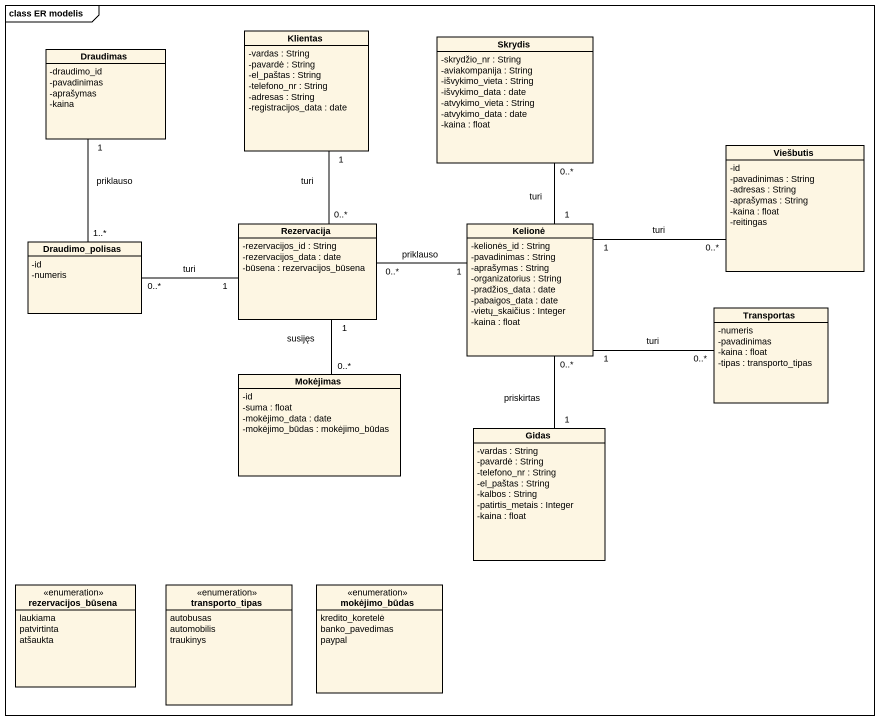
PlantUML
@startuml
mainframe class ER modelis
hide circle
hide empty members
skinparam classAttributeIconSize 0
class Klientas {
  -vardas : String
  -pavardė : String
  -el_paštas : String
  -telefono_nr : String
  -adresas : String
  -registracijos_data : date
}
class Skrydis {
  -skrydžio_nr : String
  -aviakompanija : String
  -išvykimo_vieta : String
  -išvykimo_data : date
  -atvykimo_vieta : String
  -atvykimo_data : date
  -kaina : float
}
class Draudimas {
  -draudimo_id
  -pavadinimas
  -aprašymas
  -kaina
}
class Viešbutis {
  -id
  -pavadinimas : String
  -adresas : String
  -aprašymas : String
  -kaina : float
  -reitingas
}
class Rezervacija {
  -rezervacijos_id : String
  -rezervacijos_data : date
  -būsena : rezervacijos_būsena
}
class Kelionė {
  -kelionės_id : String
  -pavadinimas : String
  -aprašymas : String
  -organizatorius : String
  -pradžios_data : date
  -pabaigos_data : date
  -vietų_skaičius : Integer
  -kaina : float
}
class Draudimo_polisas {
  -id
  -numeris
}
class Transportas {
  -numeris
  -pavadinimas
  -kaina : float
  -tipas : transporto_tipas
}
class Mokėjimas {
  -id
  -suma : float
  -mokėjimo_data : date
  -mokėjimo_būdas : mokėjimo_būdas
}
class Gidas {
  -vardas : String
  -pavardė : String
  -telefono_nr : String
  -el_paštas : String
  -kalbos : String
  -patirtis_metais : Integer
  -kaina : float
}
enum rezervacijos_būsena {
  laukiama
  patvirtinta
  atšaukta
}
enum transporto_tipas {
  autobusas
  automobilis
  traukinys
}
enum mokėjimo_būdas {
  kredito_koretelė
  banko_pavedimas
  paypal
}
Klientas "1" -- "0..*" Rezervacija : turi
Draudimas "1" -- "1..*" Draudimo_polisas : priklauso
Kelionė "1" -up- "0..*" Skrydis : turi
Kelionė "1" -right- "0..*" Viešbutis : turi
Kelionė "1" -left- "0..*" Rezervacija : priklauso
Kelionė "1" -right- "0..*" Transportas : turi
Draudimo_polisas "0..*" -right- "1" Rezervacija : turi
Mokėjimas "0..*" -up- "1" Rezervacija : susijęs
Gidas "1" -up- "0..*" Kelionė : priskirtas
@enduml
